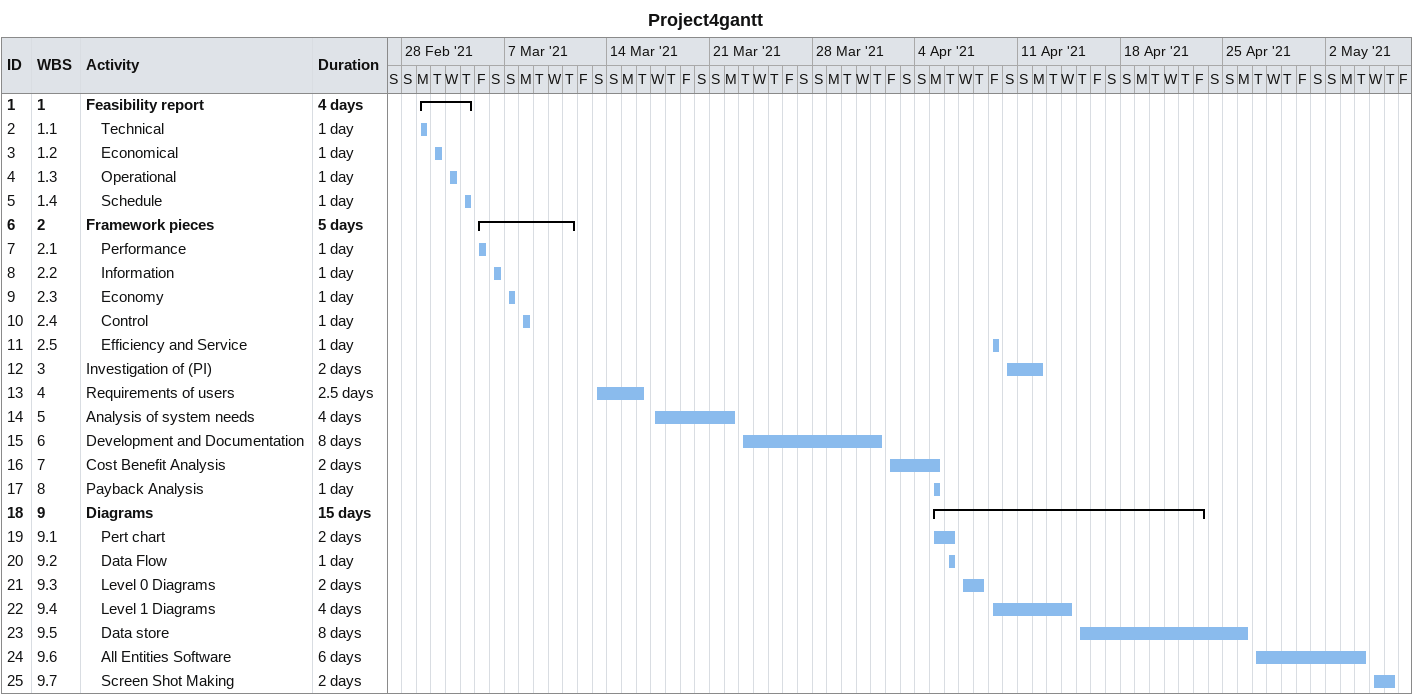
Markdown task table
Project4gantt

| ID | WBS | Task | Duration | Start | Finish |
|---|---|---|---|---|---|
| 1 | 1 | **Feasibility report** | 4d | 2021-03-01 | 2021-03-04 |
| 2 | 1.1 | Technical | 1d | 2021-03-01 | 2021-03-01 |
| 3 | 1.2 | Economical | 1d | 2021-03-02 | 2021-03-02 |
| 4 | 1.3 | Operational | 1d | 2021-03-03 | 2021-03-03 |
| 5 | 1.4 | Schedule | 1d | 2021-03-04 | 2021-03-04 |
| 6 | 2 | **Framework pieces** | 5d | 2021-03-05 | 2021-03-11 |
| 7 | 2.1 | Performance | 1d | 2021-03-05 | 2021-03-05 |
| 8 | 2.2 | Information | 1d | 2021-03-06 | 2021-03-06 |
| 9 | 2.3 | Economy | 1d | 2021-03-07 | 2021-03-07 |
| 10 | 2.4 | Control | 1d | 2021-03-08 | 2021-03-08 |
| 11 | 2.5 | Efficiency and Service | 1d | 2021-04-09 | 2021-04-09 |
| 12 | 3 | Investigation of (PI) | 2d | 2021-04-10 | 2021-04-12 |
| 13 | 4 | Requirements of users | 2.5d | 2021-03-13 | 2021-03-16 |
| 14 | 5 | Analysis of system needs | 4d | 2021-03-17 | 2021-03-22 |
| 15 | 6 | Development and Documentation | 8d | 2021-03-23 | 2021-04-01 |
| 16 | 7 | Cost Benefit Analysis | 2d | 2021-04-02 | 2021-04-05 |
| 17 | 8 | Payback Analysis | 1d | 2021-04-05 | 2021-04-05 |
| 18 | 9 | **Diagrams** | 15d | 2021-04-05 | 2021-04-23 |
| 19 | 9.1 | Pert chart | 2d | 2021-04-05 | 2021-04-06 |
| 20 | 9.2 | Data Flow | 1d | 2021-04-06 | 2021-04-06 |
| 21 | 9.3 | Level 0 Diagrams | 2d | 2021-04-07 | 2021-04-08 |
| 22 | 9.4 | Level 1 Diagrams | 4d | 2021-04-09 | 2021-04-14 |
| 23 | 9.5 | Data store | 8d | 2021-04-15 | 2021-04-26 |
| 24 | 9.6 | All Entities Software | 6d | 2021-04-27 | 2021-05-04 |
| 25 | 9.7 | Screen Shot Making | 2d | 2021-05-05 | 2021-05-06 |
